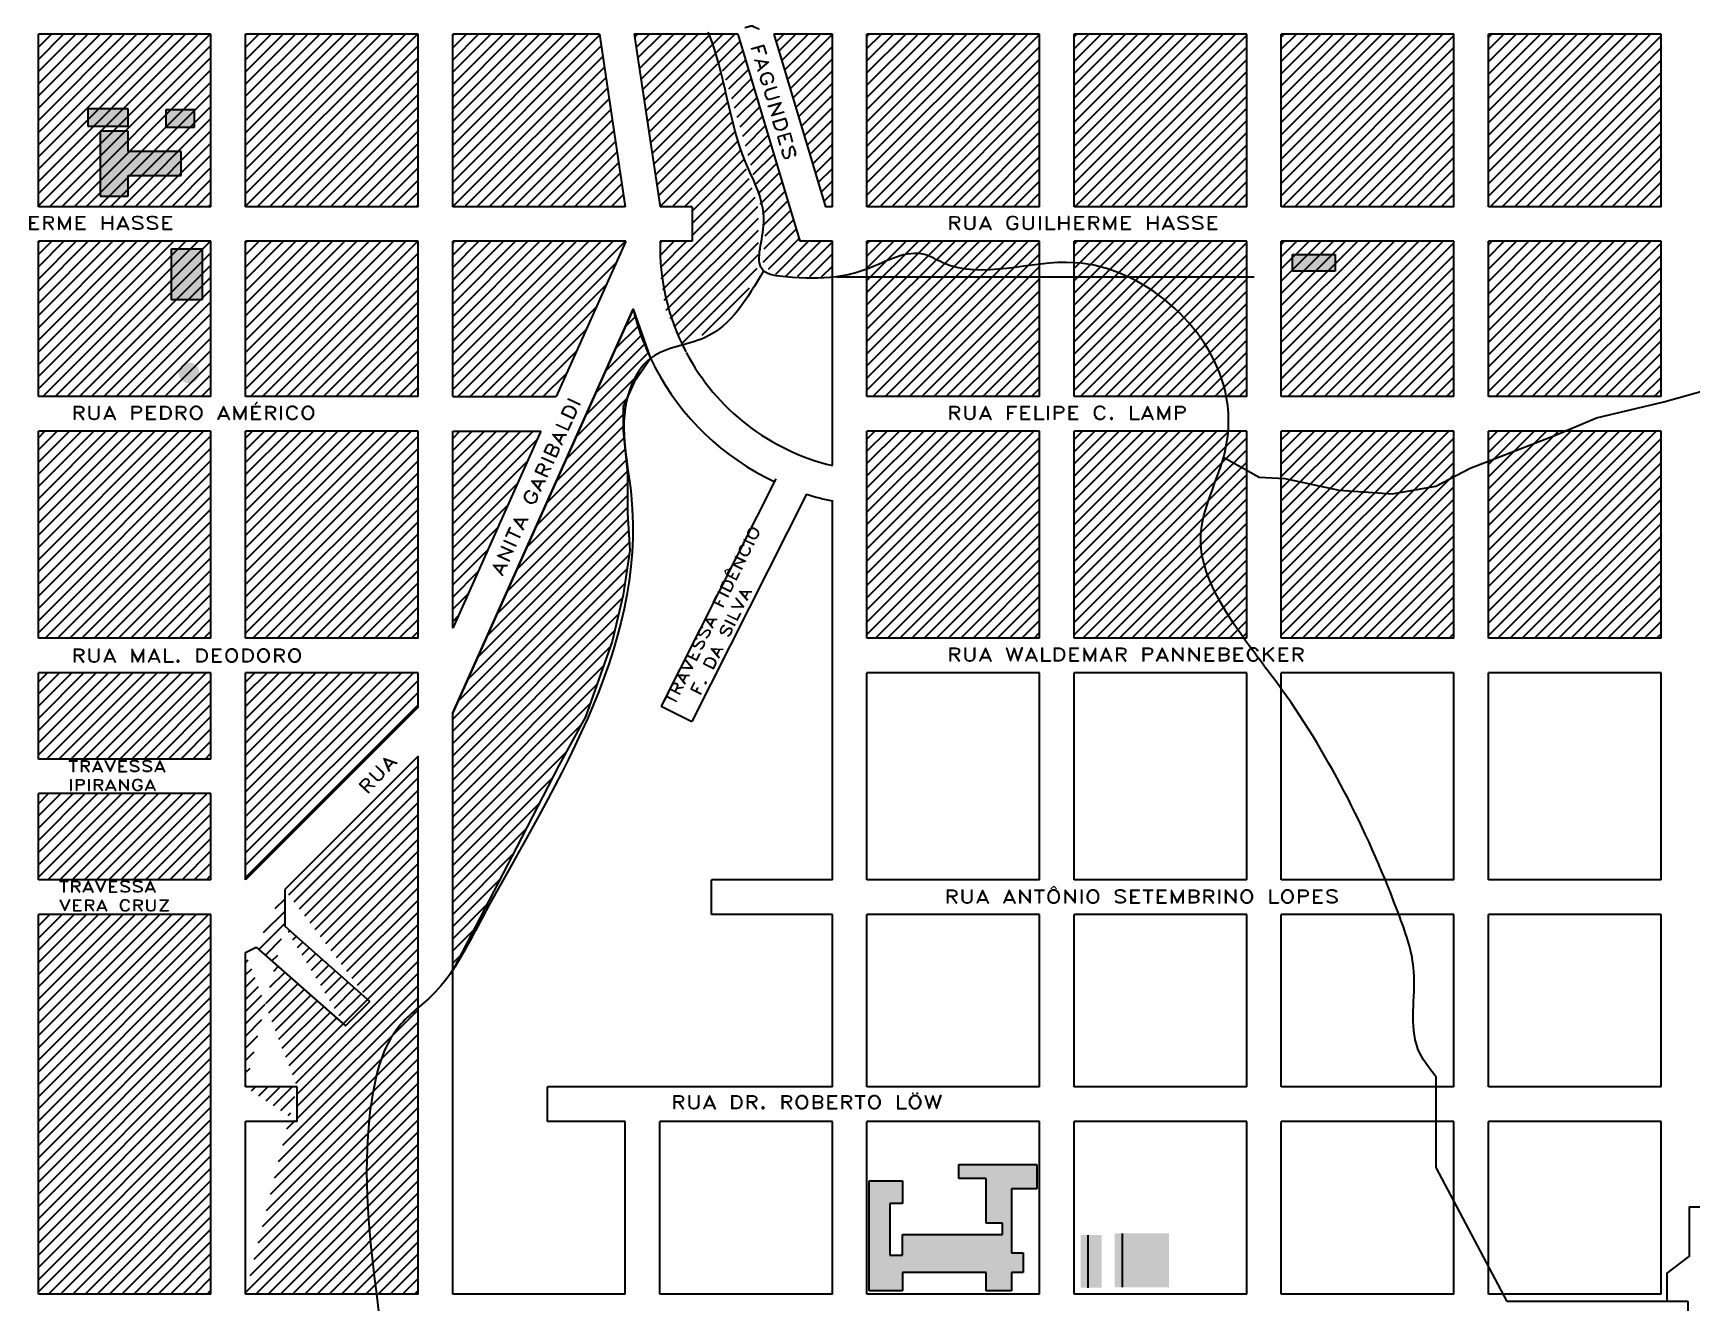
# Model space of a CAD drawing. Extents: x 15348.6 to 15438.1, y 2292.7 to 2368.6.
# Drawn here: x 15385.72 to 15395.32, y 2346.92 to 2354.27 of the extents above; entities that cross this region are included whole.
import ezdxf

# ---------------------------------------------------------------- set-up
doc = ezdxf.new("R2010")
doc.units = 0
doc.header["$LTSCALE"] = 2
doc.header["$MEASUREMENT"] = 0
doc.layers.get('0').update_dxf_attribs({"linetype": 'CONTINUOUS', "lineweight": 30})
for name, color, linetype, lineweight in [('06', 7, 'CONTINUOUS', 30), ('Hidro', 5, 'CONTINUOUS', 30), ('IMÓVEIS', 7, 'CONTINUOUS', 30), ('NOVOLESTE', 100, 'CONTINUOUS', 30), ('SAOGERALDO', 1, 'CONTINUOUS', 30), ('SAOJOSE', 241, 'CONTINUOUS', 30), ('STORCH', 40, 'CONTINUOUS', 30)]:
    doc.layers.add(name, color=color, linetype=linetype, lineweight=lineweight)
doc.styles.get("Standard").update_dxf_attribs({"font": 'romand.shx'})

msp = doc.modelspace()

# ---------------------------------------------------------------- hatches: boundary and pattern name
at = {"layer": 'IMÓVEIS', "linetype": 'Continuous'}
h = msp.add_hatch(color=256, dxfattribs=at)
h.paths.add_polyline_path([(15393.5611, 2356.6774), (15393.4955, 2356.6118), (15393.629, 2356.4786), (15393.6946, 2356.5442)])
h.paths.add_polyline_path([(15393.5611, 2356.542), (15393.4955, 2356.4764), (15393.629, 2356.3431), (15393.6946, 2356.4087)])
h.paths.add_polyline_path([(15393.5611, 2356.2536), (15393.4955, 2356.188), (15393.629, 2356.0548), (15393.6946, 2356.1204)])
h.paths.add_polyline_path([(15393.5611, 2356.1182), (15393.4955, 2356.0526), (15393.629, 2355.9193), (15393.6946, 2355.9849)])
h.paths.add_polyline_path([(15393.2461, 2356.1182), (15393.1805, 2356.0526), (15393.314, 2355.9193), (15393.3796, 2355.9849)])
h.paths.add_polyline_path([(15393.2461, 2356.2536), (15393.1805, 2356.188), (15393.314, 2356.0548), (15393.3796, 2356.1204)])
h.paths.add_polyline_path([(15393.2461, 2356.542), (15393.1805, 2356.4764), (15393.314, 2356.3431), (15393.3796, 2356.4087)])
h.paths.add_polyline_path([(15393.2461, 2356.6774), (15393.1805, 2356.6118), (15393.314, 2356.4786), (15393.3796, 2356.5442)])
h.paths.add_polyline_path([(15393.2574, 2352.9904), (15393.0105, 2352.9904), (15393.0105, 2352.8944), (15393.2574, 2352.8944)])
h = msp.add_hatch(color=256, dxfattribs=at)
h.paths.add_polyline_path([(15386.5719, 2353.5878), (15386.2664, 2353.5878), (15386.2664, 2353.7046), (15386.1039, 2353.7046), (15386.1039, 2353.3281), (15386.2664, 2353.3281), (15386.2664, 2353.4482), (15386.5719, 2353.4482)])
h.paths.add_polyline_path([(15386.6499, 2353.828), (15386.4841, 2353.828), (15386.4841, 2353.7274), (15386.6499, 2353.7274)])
h.paths.add_polyline_path([(15386.2664, 2353.8345), (15386.0324, 2353.8345), (15386.0324, 2353.7339), (15386.2664, 2353.7339)])
h.paths.add_polyline_path([(15386.6935, 2353.0235), (15386.5158, 2353.0235), (15386.5158, 2352.7277), (15386.6935, 2352.7277)])
h.paths.add_polyline_path([(15383.8855, 2349.4296), (15383.8038, 2349.348), (15383.984, 2349.168), (15384.0656, 2349.2496)])
h.paths.add_polyline_path([(15384.2416, 2349.0806), (15384.1313, 2348.9949), (15384.364, 2348.6828), (15384.4743, 2348.7686)])
h.paths.add_polyline_path([(15379.5544, 2350.1242, 1), (15379.6744, 2350.1242, 1)])
h.paths.add_polyline_path([(15375.6022, 2350.1178), (15375.4415, 2350.1178), (15375.4415, 2349.6437), (15375.6022, 2349.6437)])
h.paths.add_polyline_path([(15375.3593, 2349.9946), (15375.1985, 2349.9946), (15375.1985, 2349.6437), (15375.3593, 2349.6437)])
h.paths.add_polyline_path([(15375.1126, 2349.8752), (15374.9519, 2349.8752), (15374.9519, 2349.6437), (15375.1126, 2349.6437)])
h.paths.add_polyline_path([(15374.5721, 2349.6883, 1), (15374.6921, 2349.6883, 1)])
h.paths.add_polyline_path([(15372.9119, 2352.989, 1), (15372.7918, 2352.989, 1)])
h.paths.add_polyline_path([(15374.8469, 2353.4292), (15374.7998, 2353.4292), (15374.7998, 2353.4763), (15374.9348, 2353.4763), (15374.9348, 2353.5516), (15374.7055, 2353.5516), (15374.7055, 2353.4763), (15374.7526, 2353.4763), (15374.7526, 2353.4292), (15374.6176, 2353.4292), (15374.6176, 2353.3539), (15374.8469, 2353.3539)])
h.paths.add_polyline_path([(15375.4504, 2356.1973), (15375.1482, 2356.1973), (15375.1482, 2356.0302), (15375.4504, 2356.0302)])
h = msp.add_hatch(color=256, dxfattribs=at)
h.paths.add_polyline_path([(15386.6499, 2353.828), (15386.4841, 2353.828), (15386.4841, 2353.7274), (15386.6499, 2353.7274)])
h.paths.add_polyline_path([(15386.2664, 2353.8345), (15386.0324, 2353.8345), (15386.0324, 2353.7339), (15386.2664, 2353.7339)])
h.paths.add_polyline_path([(15386.5719, 2353.5878), (15386.2664, 2353.5878), (15386.2664, 2353.7046), (15386.1039, 2353.7046), (15386.1039, 2353.3281), (15386.2664, 2353.3281), (15386.2664, 2353.4482), (15386.5719, 2353.4482)])
for points in [[(15386.6935, 2353.0235), (15386.5158, 2353.0235), (15386.5158, 2352.7277), (15386.6935, 2352.7277)], [(15393.2574, 2352.8944), (15393.2574, 2352.9904), (15393.0105, 2352.9904), (15393.0105, 2352.8944)], [(15386.5576, 2352.3038, 1), (15386.6777, 2352.3038, 1)]]:
    msp.add_hatch(color=256, dxfattribs=at).paths.add_polyline_path(points)
h = msp.add_hatch(color=256, dxfattribs=at)
h.paths.add_polyline_path([(15391.3828, 2347.5772), (15391.529, 2347.5772), (15391.529, 2347.7166), (15391.2632, 2347.7166), (15391.0771, 2347.7166), (15391.0771, 2347.6369), (15391.2366, 2347.6369), (15391.2366, 2347.378), (15391.3296, 2347.378), (15391.3296, 2347.3116), (15390.7515, 2347.3116), (15390.7515, 2347.1922), (15390.6785, 2347.1922), (15390.6785, 2347.4909), (15390.7515, 2347.4909), (15390.7515, 2347.6236), (15390.5588, 2347.6236), (15390.5588, 2346.9864), (15390.7515, 2346.9864), (15390.7515, 2347.0926), (15391.2366, 2347.0926), (15391.2366, 2346.9864), (15391.3828, 2346.9864), (15391.3828, 2347.0926), (15391.4492, 2347.0926), (15391.4492, 2347.2054), (15391.3828, 2347.2054)])
h.paths.add_polyline_path([(15390.911, 2346.7389), (15390.6187, 2346.7389), (15390.6187, 2346.6194), (15390.5721, 2346.6194), (15390.5721, 2346.4004), (15390.6187, 2346.4004), (15390.6187, 2346.2676), (15390.5721, 2346.2676), (15390.5721, 2346.1481), (15390.6187, 2346.1481), (15390.6187, 2346.0485), (15390.5721, 2346.0485), (15390.5721, 2345.9357), (15390.6187, 2345.9357), (15390.6187, 2345.783), (15391.0971, 2345.783), (15391.0971, 2346.022), (15390.7914, 2346.022), (15390.7914, 2346.1481), (15390.931, 2346.1481), (15390.931, 2346.2676), (15390.7914, 2346.2676), (15390.7914, 2346.4999), (15390.911, 2346.4999)])
h.paths.add_polyline_path([(15391.5157, 2346.7455), (15391.2366, 2346.7455), (15391.2366, 2346.334), (15391.5157, 2346.334)])
h = msp.add_hatch(color=256, dxfattribs=at)
h.paths.add_polyline_path([(15391.9048, 2347.3081), (15391.7833, 2347.3081), (15391.7833, 2347.0029), (15391.9048, 2347.0029)])
h.paths.add_polyline_path([(15392.2957, 2347.318), (15391.9804, 2347.318), (15391.9804, 2347.0062), (15392.2957, 2347.0062)])
at = {"layer": 'SAOJOSE', "linetype": 'Continuous'}
h = msp.add_hatch(dxfattribs=at)
h.set_pattern_fill('ANSI31', color=256, scale=0.4, style=0)
h.paths.add_polyline_path([(15386.7453, 2354.2669), (15385.7453, 2354.2669), (15385.7453, 2353.2669), (15386.7453, 2353.2669)])
h.paths.add_polyline_path([(15385.5453, 2354.1169), (15384.2135, 2354.1169), (15384.8935, 2353.2669), (15385.5453, 2353.2669)])
h = msp.add_hatch(dxfattribs=at)
h.set_pattern_fill('ANSI31', color=256, scale=0.4, style=0)
h.paths.add_polyline_path([(15388.9953, 2354.2669), (15388.1453, 2354.2669), (15388.1453, 2353.2669), (15389.1453, 2353.2669)])
h.paths.add_polyline_path([(15387.9453, 2354.2669), (15386.9453, 2354.2669), (15386.9453, 2353.2669), (15387.9453, 2353.2669)])
h = msp.add_hatch(dxfattribs=at)
h.set_pattern_fill('ANSI31', color=256, scale=0.4, style=0)
h.paths.add_polyline_path([(15389.1975, 2354.2669), (15389.6299, 2354.2669), (15389.7114, 2353.9884), (15389.7886, 2353.693), (15389.8657, 2353.4232), (15389.9172, 2353.2563), (15389.9172, 2353.0893), (15389.9172, 2352.948), (15389.9043, 2352.8838), (15389.8529, 2352.7682), (15389.7628, 2352.6269), (15389.6214, 2352.537), (15389.4764, 2352.4659), (15389.377, 2352.6783), (15389.3513, 2352.871), (15389.3475, 2353.0669), (15389.5323, 2353.0669), (15389.5323, 2353.2669), (15389.3475, 2353.2669)])
h = msp.add_hatch(dxfattribs=at)
h.set_pattern_fill('ANSI31', color=256, scale=0.4, style=0)
h.paths.add_polyline_path([(15386.7453, 2353.0669), (15385.7453, 2353.0669), (15385.7453, 2352.1669), (15386.7453, 2352.1669)])
h = msp.add_hatch(dxfattribs=at)
h.set_pattern_fill('ANSI31', color=256, scale=0.4, style=0)
h.paths.add_polyline_path([(15389.1475, 2353.0669), (15388.1453, 2353.0669), (15388.1453, 2352.1669), (15388.7453, 2352.1669)])
h.paths.add_polyline_path([(15387.9453, 2352.1669), (15387.9453, 2353.0669), (15386.9453, 2353.0669), (15386.9453, 2352.1669)])
h = msp.add_hatch(dxfattribs=at)
h.set_pattern_fill('ANSI31', color=256, scale=0.4, style=0)
h.paths.add_polyline_path([(15388.1453, 2348.8428), (15388.1453, 2350.334), (15389.1904, 2352.6729), (15389.2918, 2352.3883), (15389.1969, 2352.2506), (15389.1326, 2352.1093), (15389.1326, 2351.968), (15389.1583, 2351.724), (15389.1583, 2351.4928), (15389.1712, 2351.2745), (15389.1326, 2351.0176), (15389.0683, 2350.7479), (15388.914, 2350.3112), (15388.7597, 2350.0287), (15388.5153, 2349.5535)])
h = msp.add_hatch(dxfattribs=at)
h.set_pattern_fill('ANSI31', color=256, scale=0.4, style=0)
h.paths.add_polyline_path([(15387.9453, 2351.9669), (15386.9453, 2351.9669), (15386.9453, 2350.7669), (15387.9453, 2350.7669)])
h.paths.add_polyline_path([(15386.7453, 2350.7669), (15386.7453, 2351.9669), (15385.7453, 2351.9669), (15385.7453, 2350.7669)])
h = msp.add_hatch(dxfattribs=at)
h.set_pattern_fill('ANSI31', color=256, scale=0.4, style=0)
h.paths.add_polyline_path([(15388.1453, 2351.9669), (15388.6559, 2351.9669), (15388.1453, 2350.8242)])
h = msp.add_hatch(dxfattribs=at)
h.set_pattern_fill('ANSI31', color=256, scale=0.4, style=0)
h.paths.add_polyline_path([(15386.7453, 2350.0669), (15386.7453, 2350.5669), (15385.7453, 2350.5669), (15385.7453, 2350.0669)])
h = msp.add_hatch(dxfattribs=at)
h.set_pattern_fill('ANSI31', color=256, scale=0.4, style=0)
h.paths.add_polyline_path([(15387.9453, 2350.5669), (15386.9453, 2350.5669), (15386.9453, 2349.3669), (15387.9453, 2350.3669)])
h = msp.add_hatch(dxfattribs=at)
h.set_pattern_fill('ANSI31', color=256, scale=0.4, style=0)
edge = h.paths.add_edge_path()
edge.add_line((15387.9453, 2346.9669), (15387.9453, 2349.1669))
edge.add_line((15387.9453, 2349.1669), (15387.9453, 2350.0841))
edge.add_line((15387.9453, 2350.0841), (15387.1723, 2349.3111))
edge.add_line((15387.0079, 2348.9766), (15387.5237, 2348.5209))
edge.add_line((15387.1723, 2349.0982), (15387.6659, 2348.6621))
edge.add_line((15387.1723, 2349.3111), (15387.1723, 2349.0982))
edge.add_line((15386.9453, 2348.1669), (15386.9453, 2348.9449))
edge.add_line((15387.2453, 2348.1669), (15386.9453, 2348.1669))
edge.add_line((15387.2453, 2347.9669), (15386.9453, 2347.9669))
edge.add_line((15387.2453, 2347.9669), (15387.2453, 2348.1669))
edge.add_line((15386.9453, 2346.9669), (15386.9453, 2347.9669))
edge.add_line((15387.9453, 2346.9669), (15386.9453, 2346.9669))
h = msp.add_hatch(dxfattribs=at)
h.set_pattern_fill('ANSI31', color=256, scale=0.4, style=0)
h.paths.add_polyline_path([(15386.7453, 2349.8669), (15385.7453, 2349.8669), (15385.7453, 2349.3669), (15386.7453, 2349.3669)])
h = msp.add_hatch(dxfattribs=at)
h.set_pattern_fill('ANSI31', color=256, scale=0.4, style=0)
h.paths.add_polyline_path([(15386.7453, 2346.9669), (15386.7453, 2349.1669), (15385.7453, 2349.1669), (15385.7453, 2346.9669)])
at = {"layer": 'STORCH', "linetype": 'Continuous'}
h = msp.add_hatch(dxfattribs=at)
h.set_pattern_fill('ANSI31', color=256, scale=0.4, style=0)
h.paths.add_polyline_path([(15390.3453, 2353.0669), (15390.3453, 2352.8581), (15390.0321, 2352.8669), (15389.956, 2352.9176), (15389.9433, 2352.9303), (15389.956, 2353.0949), (15389.9433, 2353.2089), (15389.9053, 2353.3862), (15389.8292, 2353.6648), (15389.7404, 2353.9687), (15389.6299, 2354.2669), (15389.7965, 2354.2669), (15390.1565, 2353.0669)])
h = msp.add_hatch(dxfattribs=at)
h.set_pattern_fill('ANSI31', color=256, scale=0.4, style=0)
h.paths.add_polyline_path([(15390.3453, 2354.2669), (15390.0053, 2354.2669), (15390.3053, 2353.2669), (15390.3453, 2353.2669)])
h = msp.add_hatch(dxfattribs=at)
h.set_pattern_fill('ANSI31', color=256, scale=0.4, style=0)
h.paths.add_polyline_path([(15391.5453, 2354.2669), (15390.5453, 2354.2669), (15390.5453, 2353.2669), (15391.5453, 2353.2669)])
h.paths.add_polyline_path([(15392.7453, 2354.2669), (15391.7453, 2354.2669), (15391.7453, 2353.2669), (15392.7453, 2353.2669)])
h.paths.add_polyline_path([(15393.9453, 2354.2669), (15392.9453, 2354.2669), (15392.9453, 2353.2669), (15393.9453, 2353.2669)])
h = msp.add_hatch(dxfattribs=at)
h.set_pattern_fill('ANSI31', color=256, scale=0.4, style=0)
h.paths.add_polyline_path([(15395.1453, 2354.2669), (15394.1453, 2354.2669), (15394.1453, 2353.2669), (15395.1453, 2353.2669)])
h.paths.add_polyline_path([(15395.1453, 2353.0669), (15394.1453, 2353.0669), (15394.1453, 2352.1669), (15395.1453, 2352.1669)])
h.paths.add_polyline_path([(15395.1453, 2351.9669), (15394.1453, 2351.9669), (15394.1453, 2350.7669), (15395.1453, 2350.7669)])
h = msp.add_hatch(dxfattribs=at)
h.set_pattern_fill('ANSI31', color=256, scale=0.4, style=0)
h.paths.add_polyline_path([(15390.5453, 2352.1669), (15390.5453, 2353.0669), (15391.5453, 2353.0669), (15391.5453, 2352.1669)])
h = msp.add_hatch(dxfattribs=at)
h.set_pattern_fill('ANSI31', color=256, scale=0.4, style=0)
h.paths.add_polyline_path([(15392.7453, 2352.1669), (15392.7453, 2353.0669), (15391.7453, 2353.0669), (15391.7453, 2352.1669)])
h = msp.add_hatch(dxfattribs=at)
h.set_pattern_fill('ANSI31', color=256, scale=0.4, style=0)
h.paths.add_polyline_path([(15393.9453, 2353.0669), (15392.9453, 2353.0669), (15392.9453, 2352.1669), (15393.9453, 2352.1669)])
h.paths.add_polyline_path([(15393.9453, 2351.9669), (15392.9453, 2351.9669), (15392.9453, 2350.7669), (15393.9453, 2350.7669)])
h = msp.add_hatch(dxfattribs=at)
h.set_pattern_fill('ANSI31', color=256, scale=0.4, style=0)
h.paths.add_polyline_path([(15391.5453, 2351.9669), (15390.5453, 2351.9669), (15390.5453, 2350.7669), (15391.5453, 2350.7669)])
h = msp.add_hatch(dxfattribs=at)
h.set_pattern_fill('ANSI31', color=256, scale=0.4, style=0)
h.paths.add_polyline_path([(15392.7453, 2350.7669), (15391.7453, 2350.7669), (15391.7453, 2351.9669), (15392.7453, 2351.9669)])

# ---------------------------------------------------------------- linework, layer by layer
at = {"color": 7, "linetype": 'Continuous'}
for p, q in [((15385.7453, 2353.2669), (15385.7453, 2354.2669)), ((15386.7453, 2354.2669), (15385.7453, 2354.2669)), ((15386.7453, 2353.2669), (15386.7453, 2354.2669)), ((15386.9453, 2353.2669), (15386.9453, 2354.2669)), ((15387.9453, 2354.2669), (15386.9453, 2354.2669)), ((15387.9453, 2353.2669), (15387.9453, 2354.2669)), ((15388.1453, 2353.2669), (15388.1453, 2354.2669)), ((15388.9953, 2354.2669), (15388.1453, 2354.2669)), ((15388.9953, 2354.2669), (15389.1453, 2353.2669)), ((15389.1975, 2354.2669), (15389.3475, 2353.2669)), ((15389.6049, 2354.2669), (15389.1975, 2354.2669)), ((15389.7965, 2354.2669), (15389.6135, 2354.2669)), ((15389.7965, 2354.2669), (15390.1565, 2353.0669)), ((15390.0053, 2354.2669), (15390.3053, 2353.2669)), ((15390.3453, 2354.2669), (15390.0053, 2354.2669)), ((15390.3453, 2353.2669), (15390.3453, 2354.2669)), ((15390.5453, 2353.2669), (15390.5453, 2354.2669)), ((15391.5453, 2354.2669), (15390.5453, 2354.2669)), ((15391.5453, 2353.2669), (15391.5453, 2354.2669)), ((15391.7453, 2353.2669), (15391.7453, 2354.2669)), ((15392.7453, 2354.2669), (15391.7453, 2354.2669)), ((15392.7453, 2353.2669), (15392.7453, 2354.2669)), ((15392.9453, 2353.2669), (15392.9453, 2354.2669)), ((15393.9453, 2354.2669), (15392.9453, 2354.2669)), ((15393.9453, 2353.2669), (15393.9453, 2354.2669)), ((15394.1453, 2353.2669), (15394.1453, 2354.2669)), ((15395.1453, 2354.2669), (15394.1453, 2354.2669)), ((15395.1453, 2353.2669), (15395.1453, 2354.2669)), ((15386.7453, 2353.2669), (15385.7453, 2353.2669)), ((15387.9453, 2353.2669), (15386.9453, 2353.2669)), ((15389.1453, 2353.2669), (15388.1453, 2353.2669)), ((15389.5323, 2353.2669), (15389.3475, 2353.2669)), ((15389.5323, 2353.2669), (15389.5323, 2353.0669)), ((15391.5453, 2353.2669), (15390.5453, 2353.2669)), ((15392.7453, 2353.2669), (15391.7453, 2353.2669)), ((15393.9453, 2353.2669), (15392.9453, 2353.2669)), ((15395.1453, 2353.2669), (15394.1453, 2353.2669)), ((15385.7453, 2352.1669), (15385.7453, 2353.0669)), ((15386.7453, 2353.0669), (15385.7453, 2353.0669)), ((15386.7453, 2352.1669), (15386.7453, 2353.0669)), ((15386.9453, 2352.1669), (15386.9453, 2353.0669)), ((15387.9453, 2353.0669), (15386.9453, 2353.0669)), ((15387.9453, 2352.1669), (15387.9453, 2353.0669)), ((15388.1453, 2352.1669), (15388.1453, 2353.0669)), ((15389.1475, 2353.0669), (15388.1453, 2353.0669)), ((15389.1475, 2353.0669), (15388.7453, 2352.1669)), ((15389.5323, 2353.0669), (15389.3475, 2353.0669)), ((15390.3453, 2353.0669), (15390.1565, 2353.0669)), ((15390.3453, 2352.8449), (15390.3453, 2353.0669)), ((15390.5453, 2352.1669), (15390.5453, 2353.0669)), ((15391.5453, 2353.0669), (15390.5453, 2353.0669)), ((15391.5453, 2352.1669), (15391.5453, 2353.0669)), ((15391.7453, 2352.1669), (15391.7453, 2353.0669)), ((15392.7453, 2353.0669), (15391.7453, 2353.0669)), ((15392.7453, 2352.1669), (15392.7453, 2353.0669)), ((15392.9453, 2352.1669), (15392.9453, 2353.0669)), ((15393.9453, 2353.0669), (15392.9453, 2353.0669)), ((15393.9453, 2352.1669), (15393.9453, 2353.0669)), ((15394.1453, 2352.1669), (15394.1453, 2353.0669)), ((15395.1453, 2353.0669), (15394.1453, 2353.0669)), ((15395.1453, 2352.1669), (15395.1453, 2353.0669)), ((15389.1904, 2352.6729), (15388.1453, 2350.334)), ((15386.7453, 2352.1669), (15385.7453, 2352.1669)), ((15387.9453, 2352.1669), (15386.9453, 2352.1669)), ((15388.1453, 2352.1669), (15388.7453, 2352.1669)), ((15391.5453, 2352.1669), (15390.5453, 2352.1669)), ((15392.7453, 2352.1669), (15391.7453, 2352.1669)), ((15393.9453, 2352.1669), (15392.9453, 2352.1669)), ((15395.1453, 2352.1669), (15394.1453, 2352.1669)), ((15385.7453, 2350.7669), (15385.7453, 2351.9669)), ((15386.7453, 2351.9669), (15385.7453, 2351.9669)), ((15386.7453, 2350.7669), (15386.7453, 2351.9669)), ((15386.9453, 2350.7669), (15386.9453, 2351.9669)), ((15387.9453, 2351.9669), (15386.9453, 2351.9669)), ((15387.9453, 2350.7669), (15387.9453, 2351.9669)), ((15388.1453, 2350.8242), (15388.1453, 2351.9669)), ((15388.6559, 2351.9669), (15388.1453, 2350.8242)), ((15388.1453, 2351.9669), (15388.6559, 2351.9669)), ((15390.5453, 2350.7669), (15390.5453, 2351.9669)), ((15391.5453, 2351.9669), (15390.5453, 2351.9669)), ((15391.5453, 2350.7669), (15391.5453, 2351.9669)), ((15391.7453, 2350.7669), (15391.7453, 2351.9669)), ((15392.7453, 2351.9669), (15391.7453, 2351.9669)), ((15392.7453, 2350.7669), (15392.7453, 2351.9669)), ((15392.9453, 2350.7669), (15392.9453, 2351.9669)), ((15393.9453, 2351.9669), (15392.9453, 2351.9669)), ((15393.9453, 2350.7669), (15393.9453, 2351.9669)), ((15394.1453, 2350.7669), (15394.1453, 2351.9669)), ((15395.1453, 2351.9669), (15394.1453, 2351.9669)), ((15395.1453, 2350.7669), (15395.1453, 2351.9669)), ((15390.0167, 2351.6911), (15389.3523, 2350.3737)), ((15390.1953, 2351.601), (15389.5308, 2350.2836)), ((15390.3453, 2349.3669), (15390.3453, 2351.5669)), ((15386.7453, 2350.7669), (15385.7453, 2350.7669)), ((15387.9453, 2350.7669), (15386.9453, 2350.7669)), ((15391.5453, 2350.7669), (15390.5453, 2350.7669)), ((15392.7453, 2350.7669), (15391.7453, 2350.7669)), ((15393.9453, 2350.7669), (15392.9453, 2350.7669)), ((15395.1453, 2350.7669), (15394.1453, 2350.7669)), ((15386.7453, 2350.5669), (15385.7453, 2350.5669)), ((15385.7453, 2350.0669), (15385.7453, 2350.5669)), ((15386.7453, 2350.0669), (15386.7453, 2350.5669)), ((15386.9453, 2349.3669), (15386.9453, 2350.5669)), ((15387.9453, 2350.5669), (15386.9453, 2350.5669)), ((15387.9453, 2350.3669), (15387.9453, 2350.5669)), ((15390.5453, 2349.3669), (15390.5453, 2350.5669)), ((15391.5453, 2349.3669), (15391.5453, 2350.5669)), ((15391.7453, 2349.3669), (15391.7453, 2350.5669)), ((15392.7453, 2349.3669), (15392.7453, 2350.5669)), ((15392.9453, 2349.3669), (15392.9453, 2350.5669)), ((15393.9453, 2349.3669), (15393.9453, 2350.5669)), ((15394.1453, 2349.3669), (15394.1453, 2350.5669)), ((15395.1453, 2349.3669), (15395.1453, 2350.5669)), ((15387.9453, 2350.3669), (15386.9453, 2349.3669)), ((15388.1453, 2348.8), (15388.1453, 2350.334)), ((15389.3523, 2350.3737), (15389.5308, 2350.2836)), ((15386.7453, 2350.0669), (15385.7453, 2350.0669)), ((15387.9453, 2350.0841), (15387.1723, 2349.3111)), ((15387.9453, 2349.1669), (15387.9453, 2350.0841)), ((15385.7453, 2349.3669), (15385.7453, 2349.8669)), ((15386.7453, 2349.8669), (15385.7453, 2349.8669)), ((15386.7453, 2349.3669), (15386.7453, 2349.8669)), ((15386.7453, 2349.3669), (15385.7453, 2349.3669)), ((15387.1723, 2349.3111), (15387.1723, 2349.0982)), ((15390.3453, 2349.3669), (15389.6453, 2349.3669)), ((15391.5453, 2349.3669), (15390.5453, 2349.3669)), ((15392.7453, 2349.3669), (15391.7453, 2349.3669)), ((15393.9453, 2349.3669), (15392.9453, 2349.3669)), ((15395.1453, 2349.3669), (15394.1453, 2349.3669)), ((15385.7453, 2346.9669), (15385.7453, 2349.1669)), ((15386.7453, 2349.1669), (15385.7453, 2349.1669)), ((15386.7453, 2346.9669), (15386.7453, 2349.1669)), ((15387.1723, 2349.0982), (15387.6659, 2348.6621)), ((15387.9453, 2346.9669), (15387.9453, 2349.1669)), ((15390.3453, 2349.1669), (15389.6453, 2349.1669)), ((15390.3453, 2348.1669), (15390.3453, 2349.1669)), ((15390.5453, 2348.1669), (15390.5453, 2349.1669)), ((15391.5453, 2349.1669), (15390.5453, 2349.1669)), ((15391.5453, 2348.1669), (15391.5453, 2349.1669)), ((15391.7453, 2348.1669), (15391.7453, 2349.1669)), ((15392.7453, 2349.1669), (15391.7453, 2349.1669)), ((15392.7453, 2348.1669), (15392.7453, 2349.1669)), ((15392.9453, 2348.1669), (15392.9453, 2349.1669)), ((15393.9453, 2349.1669), (15392.9453, 2349.1669)), ((15393.9453, 2348.1669), (15393.9453, 2349.1669)), ((15394.1453, 2348.1669), (15394.1453, 2349.1669)), ((15395.1453, 2349.1669), (15394.1453, 2349.1669)), ((15395.1453, 2348.1669), (15395.1453, 2349.1669)), ((15386.9453, 2348.9449), (15387.0079, 2348.9766)), ((15386.9453, 2348.1669), (15386.9453, 2348.9449)), ((15386.9453, 2348.1669), (15386.9453, 2348.9449)), ((15387.0079, 2348.9766), (15387.5237, 2348.5209)), ((15387.5237, 2348.5209), (15387.6659, 2348.6621)), ((15387.2453, 2348.1669), (15386.9453, 2348.1669)), ((15387.2453, 2347.9669), (15387.2453, 2348.1669)), ((15390.3453, 2348.1669), (15388.6953, 2348.1669)), ((15391.5453, 2348.1669), (15390.5453, 2348.1669)), ((15392.7453, 2348.1669), (15391.7453, 2348.1669)), ((15393.9453, 2348.1669), (15392.9453, 2348.1669)), ((15395.1453, 2348.1669), (15394.1453, 2348.1669)), ((15386.9453, 2346.9669), (15386.9453, 2347.9669)), ((15387.2453, 2347.9669), (15386.9453, 2347.9669)), ((15389.1453, 2346.9669), (15389.1453, 2347.9669)), ((15389.3453, 2346.9669), (15389.3453, 2347.9669)), ((15390.3453, 2347.9669), (15389.3453, 2347.9669)), ((15390.3453, 2346.9669), (15390.3453, 2347.9669)), ((15390.5453, 2346.9669), (15390.5453, 2347.9669)), ((15391.5453, 2347.9669), (15390.5453, 2347.9669)), ((15391.5453, 2346.9669), (15391.5453, 2347.9669)), ((15391.7453, 2346.9669), (15391.7453, 2347.9669)), ((15392.7453, 2347.9669), (15391.7453, 2347.9669)), ((15392.7453, 2346.9669), (15392.7453, 2347.9669)), ((15392.9453, 2346.9669), (15392.9453, 2347.9669)), ((15393.9453, 2347.9669), (15392.9453, 2347.9669)), ((15393.9453, 2346.9669), (15393.9453, 2347.9669)), ((15394.1453, 2346.9669), (15394.1453, 2347.9669)), ((15395.1453, 2347.9669), (15394.1453, 2347.9669)), ((15395.1453, 2346.9669), (15395.1453, 2347.9669)), ((15386.7453, 2346.9669), (15385.7453, 2346.9669)), ((15387.9453, 2346.9669), (15386.9453, 2346.9669)), ((15389.1453, 2346.9669), (15388.1453, 2346.9669)), ((15390.3453, 2346.9669), (15389.3453, 2346.9669)), ((15391.5453, 2346.9669), (15390.5453, 2346.9669)), ((15392.7453, 2346.9669), (15391.7453, 2346.9669)), ((15393.9453, 2346.9669), (15392.9453, 2346.9669)), ((15395.1453, 2346.9669), (15394.1453, 2346.9669))]:
    msp.add_line(p, q, dxfattribs=at)
for radius, start, end in [(1.2996, 178.42106, 207.76247), (1.4996, 193.8201, 207.13353), (1.4996, 252.4834, 258.40712)]:
    msp.add_arc((15390.6466, 2353.0311), radius, start, end, dxfattribs=at)
at = {"layer": '06', "linetype": 'Continuous'}
for q in [(15390.3672, 2352.8608), (15392.788, 2352.8608)]:
    msp.add_line((15390.3672, 2352.8608), q, dxfattribs=at)
at = {"layer": 'Hidro', "linetype": 'Continuous'}
for p, q in [((15395.1611, 2352.1359), (15395.4241, 2352.2099)), ((15394.7711, 2352.0435), (15395.1611, 2352.1359)), ((15394.534, 2351.9437), (15394.7711, 2352.0435)), ((15394.0398, 2351.7514), (15394.534, 2351.9437)), ((15392.6066, 2351.818), (15392.8176, 2351.6996)), ((15392.8176, 2351.6996), (15392.9658, 2351.6922)), ((15392.9658, 2351.6922), (15393.2806, 2351.6256)), ((15393.8398, 2351.6478), (15394.0398, 2351.7514)), ((15393.2806, 2351.6256), (15393.588, 2351.6034)), ((15393.588, 2351.6034), (15393.8398, 2351.6478)), ((15393.8429, 2347.7001), (15393.8429, 2348.224)), ((15394.2546, 2346.9246), (15393.8429, 2347.7001)), ((15395.3014, 2346.9246), (15394.2546, 2346.9246)), ((15395.3014, 2344.5442), (15395.3014, 2346.9246))]:
    msp.add_line(p, q, dxfattribs=at)
msp.add_lwpolyline([(15395.18, 2346.9246), (15395.18, 2347.0878), (15395.3092, 2347.1857), (15395.3092, 2347.4716), (15396.3743, 2347.4716), (15396.5748, 2347.4716)], dxfattribs=at)
for points in [[(15388.8306, 2358.543), (15388.142, 2358.5544), (15387.9918, 2358.5544), (15387.7497, 2358.5544), (15387.5159, 2358.4793), (15386.9482, 2358.2208), (15386.5391, 2357.8622), (15385.9296, 2357.5036), (15385.5456, 2357.2309), (15385.3093, 2356.5387), (15385.2091, 2356.2051), (15384.9587, 2356.105), (15384.5329, 2356.055), (15383.9735, 2355.9049), (15383.8984, 2355.6797), (15383.8566, 2355.3544), (15383.5194, 2354.9992), (15383.0351, 2354.8741), (15382.6678, 2354.8574), (15382.0416, 2354.6823), (15381.883, 2354.5239), (15381.8579, 2354.4488), (15381.5323, 2354.1903), (15381.3988, 2354.1486)], [(15389.9465, 2352.8953), (15389.6048, 2352.5082), (15389.2959, 2352.3914), (15389.1706, 2352.2079), (15389.179, 2351.5991), (15388.2773, 2349.0739), (15388.0435, 2348.7153), (15387.8348, 2348.5185), (15387.6762, 2348.0932), (15387.7012, 2346.984), (15387.9433, 2345.9399), (15388.1521, 2345.5646)]]:
    msp.add_spline(points, degree=3, dxfattribs=at)
for points, knots in [([(15390.3672, 2352.8608), (15390.2758, 2352.8483), (15390.1376, 2352.8516), (15389.8715, 2352.8834), (15390.004, 2353.2289), (15389.753, 2353.6277), (15389.7249, 2354.0367), (15389.6263, 2354.2757), (15389.6252, 2354.2784)], [688.49287, 688.49287, 688.49287, 688.49287, 717.064412, 730.474464, 756.324102, 795.385329, 872.377469, 873.244609, 873.244609, 873.244609, 873.244609]), ([(15393.8429, 2348.224), (15393.8016, 2348.277), (15393.666, 2348.4512), (15393.7544, 2348.8037), (15393.5072, 2349.5185), (15393.1676, 2350.2075), (15392.658, 2350.8426), (15392.3772, 2351.3399), (15392.6458, 2351.7912), (15392.6492, 2352.4753), (15391.8846, 2353.143), (15391.1779, 2352.8186), (15390.813, 2353.042), (15390.5944, 2352.9104), (15390.4281, 2352.8691), (15390.3672, 2352.8608)], [0, 0, 0, 0, 19.561688, 64.27294, 97.048458, 245.278676, 289.006942, 346.609291, 397.937337, 433.186719, 547.448539, 623.903894, 635.486462, 669.432516, 688.49287, 688.49287, 688.49287, 688.49287])]:
    msp.add_open_spline(points, degree=3, knots=knots, dxfattribs=at)
at = {"layer": 'IMÓVEIS', "linetype": 'Continuous'}
for p, q in [((15386.0324, 2353.8345), (15386.0324, 2353.7339)), ((15386.2664, 2353.8345), (15386.0324, 2353.8345)), ((15386.2664, 2353.7339), (15386.2664, 2353.8345)), ((15386.4841, 2353.828), (15386.4841, 2353.7274)), ((15386.6499, 2353.828), (15386.4841, 2353.828)), ((15386.6499, 2353.7274), (15386.6499, 2353.828)), ((15386.0324, 2353.7339), (15386.2664, 2353.7339)), ((15386.1039, 2353.7046), (15386.1039, 2353.3281)), ((15386.2664, 2353.7046), (15386.1039, 2353.7046)), ((15386.2664, 2353.5878), (15386.2664, 2353.7046)), ((15386.4841, 2353.7274), (15386.6499, 2353.7274)), ((15386.5719, 2353.5878), (15386.2664, 2353.5878)), ((15386.5719, 2353.4482), (15386.5719, 2353.5878)), ((15386.2664, 2353.4482), (15386.5719, 2353.4482)), ((15386.2664, 2353.3281), (15386.2664, 2353.4482)), ((15386.1039, 2353.3281), (15386.2664, 2353.3281)), ((15386.5158, 2353.0235), (15386.6935, 2353.0235)), ((15386.5158, 2352.7277), (15386.5158, 2353.0235)), ((15386.6935, 2353.0235), (15386.6935, 2352.7277)), ((15393.0105, 2352.8944), (15393.0105, 2352.9904)), ((15393.0105, 2352.9904), (15393.2574, 2352.9904)), ((15393.2574, 2352.9904), (15393.2574, 2352.8944)), ((15393.2574, 2352.8944), (15393.0105, 2352.8944)), ((15386.6935, 2352.7277), (15386.5158, 2352.7277)), ((15391.0771, 2347.7166), (15391.2632, 2347.7166)), ((15391.0771, 2347.6369), (15391.0771, 2347.7166)), ((15391.2632, 2347.7166), (15391.529, 2347.7166)), ((15391.529, 2347.7166), (15391.529, 2347.5772)), ((15390.5588, 2346.9864), (15390.5588, 2347.6236)), ((15390.5588, 2347.6236), (15390.7515, 2347.6236)), ((15390.7515, 2347.6236), (15390.7515, 2347.4909)), ((15391.2366, 2347.6369), (15391.0771, 2347.6369)), ((15391.2366, 2347.378), (15391.2366, 2347.6369)), ((15391.3828, 2347.5772), (15391.3828, 2347.2054)), ((15391.529, 2347.5772), (15391.3828, 2347.5772)), ((15390.6785, 2347.4909), (15390.6785, 2347.1922)), ((15390.7515, 2347.4909), (15390.6785, 2347.4909)), ((15391.3296, 2347.378), (15391.2366, 2347.378)), ((15391.3296, 2347.3116), (15391.3296, 2347.378)), ((15390.7515, 2347.3116), (15391.3296, 2347.3116)), ((15390.7515, 2347.1922), (15390.7515, 2347.3116)), ((15391.826, 2347.0029), (15391.826, 2347.3081)), ((15392.0231, 2347.318), (15392.0231, 2347.0062)), ((15390.6785, 2347.1922), (15390.7515, 2347.1922)), ((15391.3828, 2347.2054), (15391.4492, 2347.2054)), ((15391.4492, 2347.2054), (15391.4492, 2347.0926)), ((15390.7515, 2347.0926), (15390.7515, 2346.9864)), ((15391.2366, 2347.0926), (15390.7515, 2347.0926)), ((15391.2366, 2346.9864), (15391.2366, 2347.0926)), ((15391.3828, 2347.0926), (15391.3828, 2346.9864)), ((15391.4492, 2347.0926), (15391.3828, 2347.0926)), ((15390.7515, 2346.9864), (15390.5588, 2346.9864)), ((15391.3828, 2346.9864), (15391.2366, 2346.9864))]:
    msp.add_line(p, q, dxfattribs=at)
at = {"layer": 'NOVOLESTE', "color": 30, "linetype": 'Continuous'}
for p, q in [((15389.6135, 2354.2669), (15389.6049, 2354.2669)), ((15385.7453, 2348.1669), (15385.7453, 2349.1669))]:
    msp.add_line(p, q, dxfattribs=at)
at = {"layer": 'NOVOLESTE', "color": 7, "linetype": 'Continuous'}
for p, q in [((15390.3453, 2353.2669), (15390.3053, 2353.2669)), ((15390.3453, 2351.7669), (15390.3453, 2352.8449)), ((15391.5453, 2350.5669), (15390.5453, 2350.5669)), ((15392.7453, 2350.5669), (15391.7453, 2350.5669)), ((15393.9453, 2350.5669), (15392.9453, 2350.5669)), ((15395.1453, 2350.5669), (15394.1453, 2350.5669)), ((15389.6453, 2349.1669), (15389.6453, 2349.3669)), ((15388.1453, 2346.9669), (15388.1453, 2348.8)), ((15388.6953, 2347.9669), (15388.6953, 2348.1669)), ((15389.1453, 2348.1669), (15388.6953, 2348.1669)), ((15388.1453, 2346.9669), (15388.1453, 2347.9669)), ((15389.1453, 2347.9669), (15388.6953, 2347.9669))]:
    msp.add_line(p, q, dxfattribs=at)
for radius, start, end in [(1.2996, 207.90897, 256.59211), (1.4996, 207.55239, 244.80207)]:
    msp.add_arc((15390.6466, 2353.0311), radius, start, end, dxfattribs=at)
at = {"layer": 'NOVOLESTE', "color": 30, "linetype": 'Continuous'}
msp.add_arc((15390.6466, 2353.0311), 1.4996, 207.26188, 207.55239, dxfattribs=at)
at = {"layer": 'SAOJOSE', "linetype": 'Continuous'}
msp.add_lwpolyline([(15388.1453, 2348.8428), (15388.1453, 2350.334), (15389.1904, 2352.6729), (15389.2918, 2352.3883), (15389.1969, 2352.2506), (15389.1326, 2352.1093), (15389.1326, 2351.968), (15389.1583, 2351.724), (15389.1583, 2351.4928), (15389.1712, 2351.2745), (15389.1326, 2351.0176), (15389.0683, 2350.7479), (15388.914, 2350.3112), (15388.7597, 2350.0287), (15388.5153, 2349.5535), (15388.1453, 2348.8428)], dxfattribs=at)

# ---------------------------------------------------------------- texts
at = {"color": 7, "linetype": 'Continuous', "extrusion": (-0.616115, -0.183242, 0.766044), "insert": (15389.5402, 2355.5754, 0.0388), "char_height": 0.1, "width": 5.6365, "attachment_point": 1, "text_direction": (0.285074, -0.958506, 0)}
msp.add_mtext('RUA MANUEL FLORY FAGUNDES', dxfattribs=at)
at = {"color": 7, "linetype": 'Continuous', "extrusion": (0, -0.642788, 0.766044), "attachment_point": 1, "text_direction": (1, 0, 0)}
for s, insert, char_height, width in [('{RUA GUILHERME HASSE}', (15384.9533, 2353.2113, 0.0388), 0.1, 5.636531), ('{RUA GUILHERME HASSE}', (15391.0083, 2353.2113, 0.0388), 0.1, 5.636531), ('{RUA PEDRO AMÉRICO}', (15385.9352, 2352.1113, 0.0388), 0.1, 5.636531), ('RUA FELIPE C. LAMP', (15391.0083, 2352.1113, 0.0388), 0.1, 5.6365), ('{RUA MAL. DEODORO}', (15385.9352, 2350.7049, 0.0388), 0.1, 5.636531), ('{TRAVESSA}\\P{IPIRANGA}', (15385.9164, 2350.0576, 0.0388), 0.085, 5.636531), ('{TRAVESSA}\\P{VERA CRUZ}', (15385.8617, 2349.3603, 0.0388), 0.085, 5.636531), ('{RUA ANTÔNIO SETEMBRINO LOPES}', (15390.9925, 2349.3081, 0.0388), 0.1, 5.636531), ('{RUA DR. ROBERTO LÖW}', (15389.4098, 2348.1169, 0.0388), 0.1, 5.636531)]:
    msp.add_mtext(s, dxfattribs=dict(at, insert=insert, char_height=char_height, width=width))
at = {"color": 7, "linetype": 'Continuous', "extrusion": (0.585544, -0.265168, 0.766044), "insert": (15388.3604, 2351.1521, 0.0388), "char_height": 0.1, "width": 5.636531, "attachment_point": 1, "text_direction": (0.412528, 0.910945, 0)}
msp.add_mtext('{ANITA GARIBALDI}', dxfattribs=at)
at = {"color": 7, "linetype": 'Continuous', "extrusion": (0.576352, -0.284595, 0.766044), "insert": (15389.3697, 2350.4023, 0.0388), "char_height": 0.085, "width": 5.6365, "attachment_point": 1, "text_direction": (0.442752, 0.896644, 0)}
msp.add_mtext('TRAVESSA FIDÊNCIO\\P  F. DA SILVA', dxfattribs=at)
at = {"color": 7, "linetype": 'Continuous', "extrusion": (0.468175, -0.440441, 0.766044), "insert": (15387.5912, 2349.9096, 0.0388), "char_height": 0.1, "width": 5.636531, "attachment_point": 1, "text_direction": (0.685205, 0.728351, 0)}
msp.add_mtext('{RUA }', dxfattribs=at)
at = {"layer": 'SAOGERALDO', "color": 7, "linetype": 'Continuous', "extrusion": (0, -0.642788, 0.766044), "insert": (15391.0083, 2350.7113, 0.0388), "char_height": 0.1, "width": 5.636531, "attachment_point": 1, "text_direction": (1, 0, 0)}
msp.add_mtext('{RUA WALDEMAR PANNEBECKER}', dxfattribs=at)

doc.saveas('drawing.dxf')
